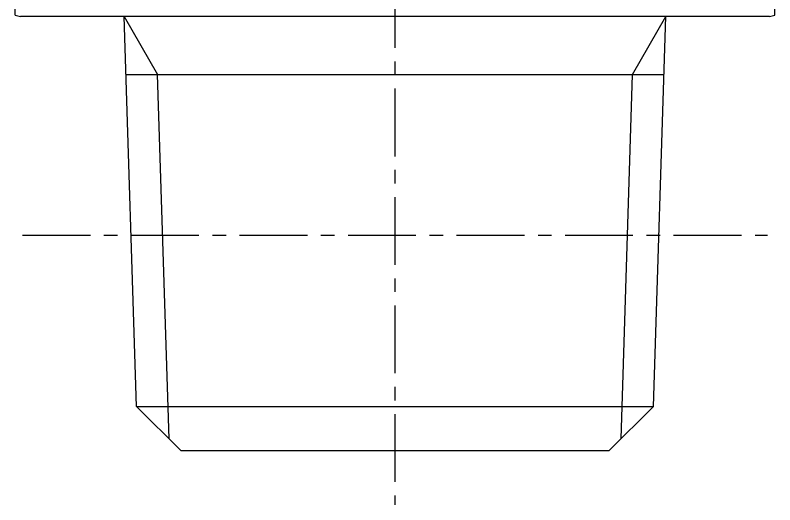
# Model space of a CAD drawing. Extents: x -1 to 104, y -14 to 81.
# Drawn here: x 89.31 to 103.31, y -1.53 to 7.49 of the extents above; entities that cross this region are included whole.
import ezdxf

# ---------------------------------------------------------------- set-up
doc = ezdxf.new("R2010")
doc.units = 0
doc.linetypes.add('CENTER', pattern=[2, 1.25, -0.25, 0.25, -0.25])
doc.layers.get('0').update_dxf_attribs({"linetype": 'CONTINUOUS'})
doc.layers.add('CENTER', color=1, linetype='CENTER')

msp = doc.modelspace()

# ---------------------------------------------------------------- linework, layer by layer
at = {"color": 7, "linetype": 'CONTINUOUS'}
for p, q in [((89.314, 7.495), (89.314, 12.441)), ((103.314, 7.495), (103.314, 12.441)), ((89.314, 7.495), (89.414, 7.468)), ((103.214, 7.468), (89.414, 7.468)), ((91.549, 0.283), (91.324, 7.468)), ((101.08, 0.283), (101.304, 7.468)), ((103.214, 7.468), (103.314, 7.495)), ((91.358, 6.404), (101.271, 6.404)), ((91.549, 0.283), (101.08, 0.283)), ((92.364, -0.532), (91.549, 0.283)), ((100.264, -0.532), (101.08, 0.283)), ((92.364, -0.532), (100.264, -0.532))]:
    msp.add_line(p, q, dxfattribs=at)
at = {"color": 3, "linetype": 'CONTINUOUS'}
for p, q in [((91.324, 7.468), (91.939, 6.404)), ((100.69, 6.404), (101.304, 7.468)), ((92.149, -0.316), (91.939, 6.404)), ((100.48, -0.316), (100.69, 6.404))]:
    msp.add_line(p, q, dxfattribs=at)
at = {"layer": 'CENTER', "color": 1, "linetype": 'CENTER'}
for p, q in [((96.314, 50.142), (96.314, -1.532)), ((89.45, 3.438), (103.178, 3.438))]:
    msp.add_line(p, q, dxfattribs=at)

doc.saveas('drawing.dxf')
